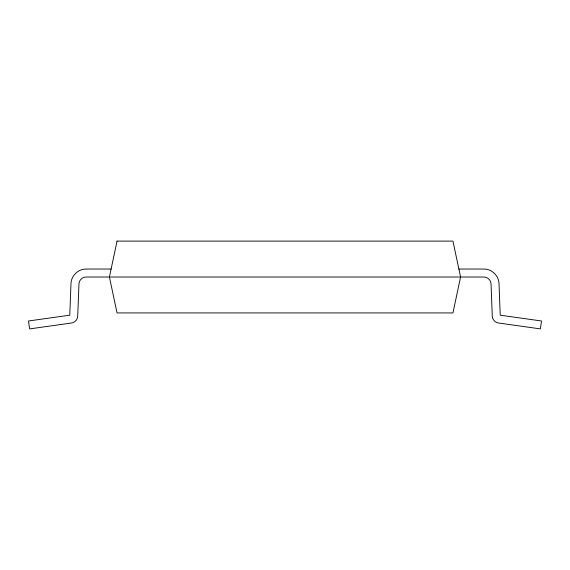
<?xml version="1.0" encoding="UTF-8"?>
<svg xmlns="http://www.w3.org/2000/svg" width="570" height="570" viewBox="0 0 570 570"><rect width="100%" height="100%" fill="white"/><g stroke="black" fill="none" stroke-linecap="round" stroke-linejoin="round"><path stroke-width="0.85" d="M111.114 269.04L86.134 269.04C78.24 268.912 71.157 275.73 70.979 283.625L69.775 315.189L28.5 320.988L29.612 328.897L71.549 322.998C74.898 322.563 77.634 319.542 77.727 316.165L78.959 283.924C79.038 280.191 82.394 276.956 86.134 277.02L483.866 277.02C487.607 276.956 490.962 280.191 491.041 283.924L492.273 316.165C492.366 319.542 495.102 322.563 498.451 322.998L540.389 328.897L541.5 320.988L500.225 315.189L499.021 283.625C498.843 275.73 491.76 268.912 483.866 269.04L458.886 269.04M117.057 241.103L109.419 277.02L117.057 312.93L452.943 312.93L460.581 277.02L452.943 241.103L117.057 241.103"/></g></svg>
